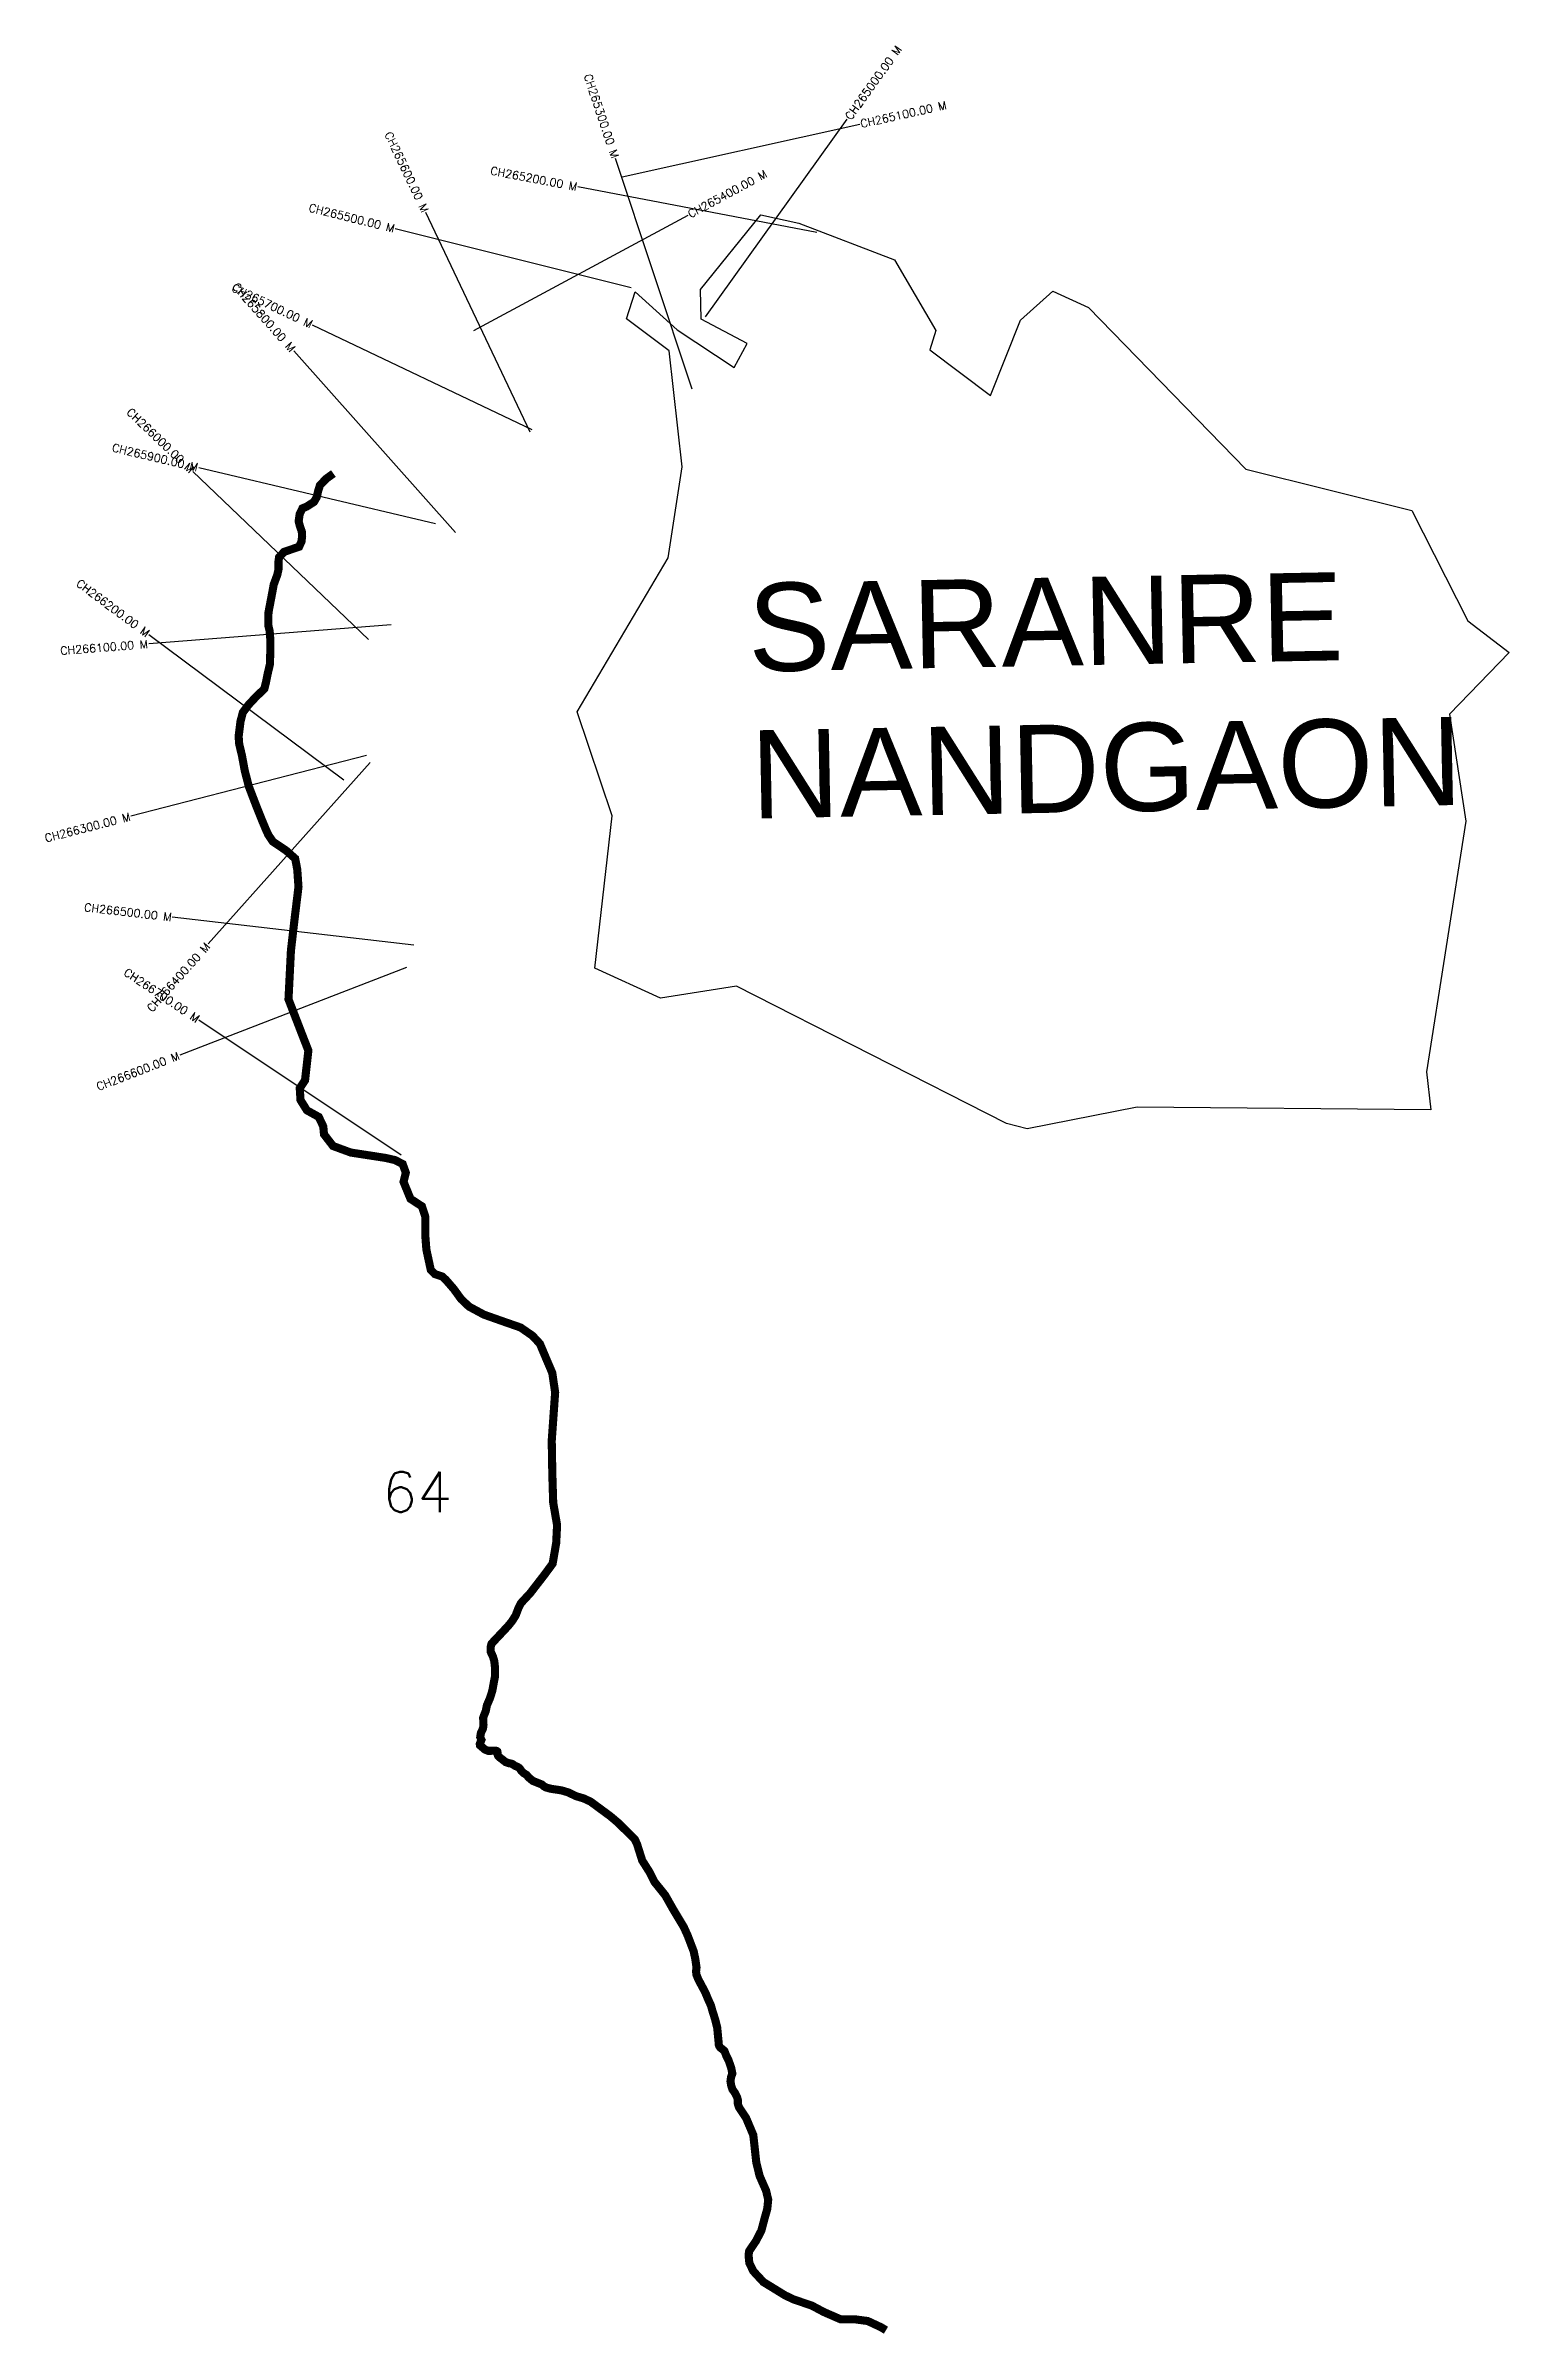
# Model space of a CAD drawing. Header units: metres. Extents: x 279097 to 280902, y 2029966 to 2032789.
import ezdxf
from ezdxf.enums import TextEntityAlignment as Align

# ---------------------------------------------------------------- set-up
doc = ezdxf.new("R2010")
doc.units = ezdxf.units.M
for name, color, linetype in [('CS', 134, 'Continuous'), ('CSMark', 6, 'Continuous'), ('UNPROTECTED', 10, 'Continuous'), ('village', 3, 'Continuous'), ('VILLAGE NAME', 250, 'Continuous')]:
    doc.layers.add(name, color=color, linetype=linetype)
doc.styles.get("Standard").update_dxf_attribs({"font": 'simplex.shx'})

msp = doc.modelspace()

# ---------------------------------------------------------------- linework, layer by layer
at = {"color": 6, "flags": 128}
msp.add_lwpolyline([(279946.3, 2032391.5), (279962.1, 2032421.4)], dxfattribs=at)
at = {"layer": 'CS'}
for p, q in [((279808.1, 2032626.8), (280101, 2032691.9)), ((279910.9, 2032454.3), (280085.7, 2032698.1)), ((279894.4, 2032364.8), (279799.8, 2032649.4)), ((280047.9, 2032558.3), (279753.2, 2032614.3)), ((279694.5, 2032311.7), (279566, 2032582.8)), ((279625.1, 2032437.3), (279889.2, 2032579.7)), ((279819, 2032489.9), (279528, 2032562.7)), ((279697, 2032314.8), (279426.1, 2032443.9)), ((279602.4, 2032188.3), (279402.8, 2032412.3)), ((279495.2, 2032056.1), (279278.3, 2032263.5)), ((279577.6, 2032198.7), (279285.7, 2032268)), ((279523, 2032074.1), (279224, 2032050.7)), ((279464.8, 2031882.4), (279224.3, 2032061.8)), ((279492.5, 2031912.9), (279202, 2031838)), ((279497.3, 2031904.2), (279297.4, 2031680.5)), ((279551.2, 2031679.1), (279253.1, 2031713.5)), ((279542, 2031651.7), (279262.2, 2031543.5)), ((279535.5, 2031419.9), (279285.9, 2031586.4))]:
    msp.add_line(p, q, dxfattribs=at)
at = {"layer": 'UNPROTECTED', "const_width": 10, "flags": 128}
msp.add_lwpolyline([(279451.8, 2032260.8), (279443.1, 2032254.6), (279435.2, 2032246.4), (279433.2, 2032240.1), (279431.2, 2032231.7), (279427.8, 2032225.8), (279418.9, 2032220.1), (279413.6, 2032217.9), (279410.2, 2032210.8), (279408.9, 2032202), (279410.6, 2032195.5), (279412.8, 2032189.4), (279413.2, 2032183.7), (279412.5, 2032177.2), (279409.5, 2032170.5), (279391.1, 2032164.3), (279384.8, 2032157.7), (279384.1, 2032152.6), (279384.1, 2032142.8), (279382.6, 2032135.9), (279378.2, 2032124), (279376.6, 2032115.2), (279371.7, 2032089.5), (279371.4, 2032073.9), (279373.2, 2032066.4), (279373.9, 2032057.1), (279374.1, 2032046.8), (279373.5, 2032025.6), (279370.7, 2032013.7), (279368.5, 2032002.9), (279366.6, 2031995.2), (279356.4, 2031985.5), (279346.9, 2031975.3), (279340, 2031966), (279337.2, 2031955), (279334.9, 2031936.6), (279335.6, 2031927), (279338.8, 2031913.8), (279342.5, 2031894), (279347.5, 2031874.7), (279357.3, 2031849.1), (279363.1, 2031834.6), (279368.6, 2031821.5), (279371.6, 2031814.9), (279377.1, 2031806.8), (279393.2, 2031796), (279404.6, 2031785.9), (279407.2, 2031772.6), (279408.7, 2031750.9), (279403.9, 2031711.4), (279399.4, 2031672.4), (279396.4, 2031612.3), (279413.5, 2031568), (279420.9, 2031549.1), (279416.8, 2031512.3), (279410.3, 2031502.6), (279411.2, 2031488), (279419.1, 2031475.3), (279433.7, 2031467.2), (279439.3, 2031455.4), (279440.2, 2031445.7), (279451.3, 2031431.3), (279473.3, 2031423.2), (279516.1, 2031416.6), (279527.9, 2031413.9), (279537.2, 2031409.1), (279541.1, 2031398.4), (279538.3, 2031387.1), (279546.9, 2031366.1), (279561, 2031356.9), (279565.1, 2031344.2), (279565.3, 2031318.7), (279566.5, 2031303.4), (279569.6, 2031289.1), (279571.9, 2031278.5), (279576.9, 2031273.3), (279586, 2031270.3), (279590.6, 2031266.1), (279600.3, 2031254.9), (279609.2, 2031242.6), (279619.1, 2031233.2), (279637.4, 2031223.3), (279662.6, 2031214.4), (279682.7, 2031207.4), (279697.3, 2031197.3), (279706.5, 2031187.4), (279714.6, 2031168.2), (279721.8, 2031151.3), (279725.3, 2031127.2), (279723.1, 2031096.1), (279721.1, 2031067.8), (279721.8, 2031027.6), (279722.9, 2030991.5), (279727.7, 2030963.6), (279726.6, 2030941.5), (279722.2, 2030916.1), (279711.5, 2030901.6), (279703.2, 2030890.9), (279694.4, 2030879.5), (279687.5, 2030872.1), (279683.1, 2030867.3), (279679.9, 2030860.9), (279676.6, 2030852.2), (279672.1, 2030845.1), (279667.5, 2030839.4), (279660.5, 2030831.9), (279654, 2030825), (279646.9, 2030817.5), (279645.7, 2030813.1), (279645.8, 2030807.4), (279648.5, 2030801.7), (279650.2, 2030796.1), (279651.2, 2030787.1), (279651.2, 2030777.4), (279649.5, 2030768.6), (279647.8, 2030759.2), (279644.7, 2030749.6), (279641.1, 2030741.3), (279639.8, 2030734.6), (279637.4, 2030728.6), (279636.5, 2030725.9), (279636.7, 2030721.1), (279636.9, 2030717.1), (279636.3, 2030712.8), (279633.7, 2030707.1), (279632.9, 2030702.1), (279634.4, 2030698.7), (279633.2, 2030695.9), (279632.3, 2030693.6), (279632.6, 2030692), (279635.2, 2030689.8), (279638.7, 2030686.8), (279642.9, 2030685.1), (279647.8, 2030685.3), (279651.7, 2030685.5), (279652.9, 2030685.2), (279654, 2030684.4), (279654.2, 2030683.5), (279654.2, 2030682.2), (279654.2, 2030680.9), (279654.7, 2030679.4), (279656.5, 2030677.4), (279660.2, 2030674.5), (279664.3, 2030671.3), (279668.4, 2030669.9), (279671.1, 2030669.5), (279672.8, 2030668.8), (279675.7, 2030666.7), (279678.7, 2030665.5), (279681, 2030664.1), (279682.5, 2030662.2), (279683.9, 2030660.1), (279686.7, 2030657.6), (279690, 2030655.5), (279692.4, 2030652.6), (279697.6, 2030648.2), (279704.6, 2030645.4), (279708.8, 2030643.7), (279711, 2030641.8), (279714, 2030640), (279719.9, 2030638.4), (279728.1, 2030637.2), (279733.2, 2030636.4), (279741.8, 2030633.8), (279750.7, 2030629.4), (279760.2, 2030626.6), (279768.9, 2030622.6), (279774.5, 2030618.5), (279781.4, 2030613.4), (279793.2, 2030604.7), (279802.7, 2030596.7), (279818, 2030581.6), (279823.5, 2030576), (279826.2, 2030570.5), (279832.7, 2030549.9), (279841.5, 2030536), (279847.6, 2030523.8), (279861.1, 2030507), (279870.3, 2030490.7), (279883.9, 2030468), (279888.9, 2030457), (279896.2, 2030437.8), (279898.2, 2030428.4), (279899.7, 2030417.9), (279899.1, 2030413), (279899.6, 2030409.1), (279901.9, 2030403.3), (279906.1, 2030395.4), (279909.7, 2030388.7), (279911.6, 2030384.6), (279913.9, 2030378.9), (279917.5, 2030371), (279919.1, 2030365.2), (279922.7, 2030353.7), (279925.2, 2030343.8), (279926.5, 2030330.2), (279926.9, 2030326.2), (279926.9, 2030323.3), (279927.7, 2030320.9), (279929.3, 2030318.8), (279931.5, 2030317.3), (279934.2, 2030314.8), (279936.3, 2030309.3), (279939.3, 2030303.3), (279942.6, 2030293.6), (279943.9, 2030287.1), (279942.2, 2030282.4), (279941.6, 2030277.6), (279942.5, 2030272), (279943.9, 2030267.8), (279947.4, 2030262.7), (279949.8, 2030257.9), (279950.6, 2030254.7), (279950.7, 2030249.8), (279952.1, 2030245.4), (279956.7, 2030238.5), (279960.8, 2030232.4), (279969.7, 2030211.3), (279971.2, 2030197.7), (279973.4, 2030177.6), (279977.5, 2030160.8), (279985.5, 2030142.6), (279988.1, 2030131.6), (279987, 2030120.3), (279983.7, 2030108.6), (279979.7, 2030093.5), (279973.2, 2030080.8), (279968.2, 2030073.4), (279964.6, 2030068), (279963.9, 2030063.1), (279964.8, 2030053.6), (279969.7, 2030043.4), (279982.2, 2030029.9), (280008.9, 2030013.5), (280019.6, 2030008.4), (280041.8, 2030000.9), (280056.8, 2029992.9), (280077.7, 2029983.8), (280096.1, 2029983.8), (280110.9, 2029981.8), (280126.8, 2029974.4), (280133.4, 2029970.5)], dxfattribs=at)
at = {"layer": 'village', "color": 6}
for points in [[(279962.1, 2032421.4, 0), (279905.6, 2032451.3, 0), (279904.6, 2032488, 0), (279979.2, 2032580.1, 0), (280025.7, 2032569.5, 0), (280143.9, 2032524.4, 0), (280194.9, 2032437.1, 0), (280187.4, 2032413.5, 0), (280262.5, 2032356.9, 0), (280299.2, 2032450.2, 0), (280339.1, 2032486, 0), (280383.2, 2032465.5, 0), (280577.2, 2032266.2, 0), (280782.2, 2032215.3, 0), (280850.9, 2032079.1, 0), (280902.2, 2032040.1, 0)], [(280902.2, 2032040.1, 0), (280828.3, 2031964.1, 0), (280848.7, 2031831.9, 0), (280800.1, 2031522.7, 0), (280805.6, 2031476, 0), (280443.1, 2031479.4, 0), (280307.6, 2031452.3, 0), (280282.1, 2031459.2, 0), (279948.9, 2031628.5, 0), (279855.1, 2031613.7, 0), (279774.3, 2031650.7, 0), (279795.8, 2031838.4, 0), (279752.6, 2031966.8, 0), (279864.7, 2032156.7, 0), (279882.1, 2032269, 0), (279866, 2032412.4, 0), (279813.4, 2032451.8, 0), (279824, 2032485, 0), (279875.9, 2032437.9, 0), (279946.3, 2032391.5, 0)]]:
    msp.add_polyline3d(points, dxfattribs=at)

# ---------------------------------------------------------------- texts
at = {"insert": (279512.2, 2031029.5), "char_height": 50, "attachment_point": 1}
msp.add_mtext_dynamic_manual_height_columns('64', width=70.183, gutter_width=1, heights=[0], dxfattribs=at)
at = {"layer": 'CSMark'}
for s, rotation, p in [('CH265000.00 M', 54.3507, (280086.3, 2032698.9)), ('CH265100.00 M', 12.5378, (280101.9, 2032692.1)), ('CH265400.00 M', 28.322, (279890, 2032580.1))]:
    msp.add_text(s, height=10, rotation=rotation, dxfattribs=at).set_placement(p, align=Align.MIDDLE_LEFT)
for s, rotation, p in [('CH265300.00 M', 288.3914, (279799.5, 2032650.4)), ('CH265600.00 M', 295.3576, (279565.5, 2032583.7)), ('CH265200.00 M', 349.2334, (279752.2, 2032614.5)), ('CH265500.00 M', 345.9561, (279527, 2032562.9)), ('CH265700.00 M', 334.5252, (279425.2, 2032444.3)), ('CH265800.00 M', 311.6943, (279402.1, 2032413.1)), ('CH266000.00 M', 316.2888, (279277.6, 2032264.1)), ('CH265900.00 M', 346.6446, (279284.7, 2032268.2)), ('CH266200.00 M', 323.2632, (279223.5, 2032062.4)), ('CH266100.00 M', 4.4704, (279223, 2032050.6)), ('CH266300.00 M', 14.4502, (279201, 2031837.8)), ('CH266500.00 M', 353.4234, (279252.2, 2031713.6)), ('CH266400.00 M', 48.2001, (279296.7, 2031679.8)), ('CH266700.00 M', 326.2949, (279285.1, 2031587)), ('CH266600.00 M', 21.1571, (279261.3, 2031543.1))]:
    msp.add_text(s, height=10, rotation=rotation, dxfattribs=at).set_placement(p, align=Align.MIDDLE_RIGHT)
at = {"layer": 'VILLAGE NAME', "insert": (279962, 2032125.2), "char_height": 108.748, "attachment_point": 1, "rotation": 1.1028}
msp.add_mtext_dynamic_manual_height_columns('{\\fArial|b0|i0|c0|p34;SARANRE NANDGAON}', width=902.068, gutter_width=543.7, heights=[0], dxfattribs=at)

doc.saveas('drawing.dxf')
